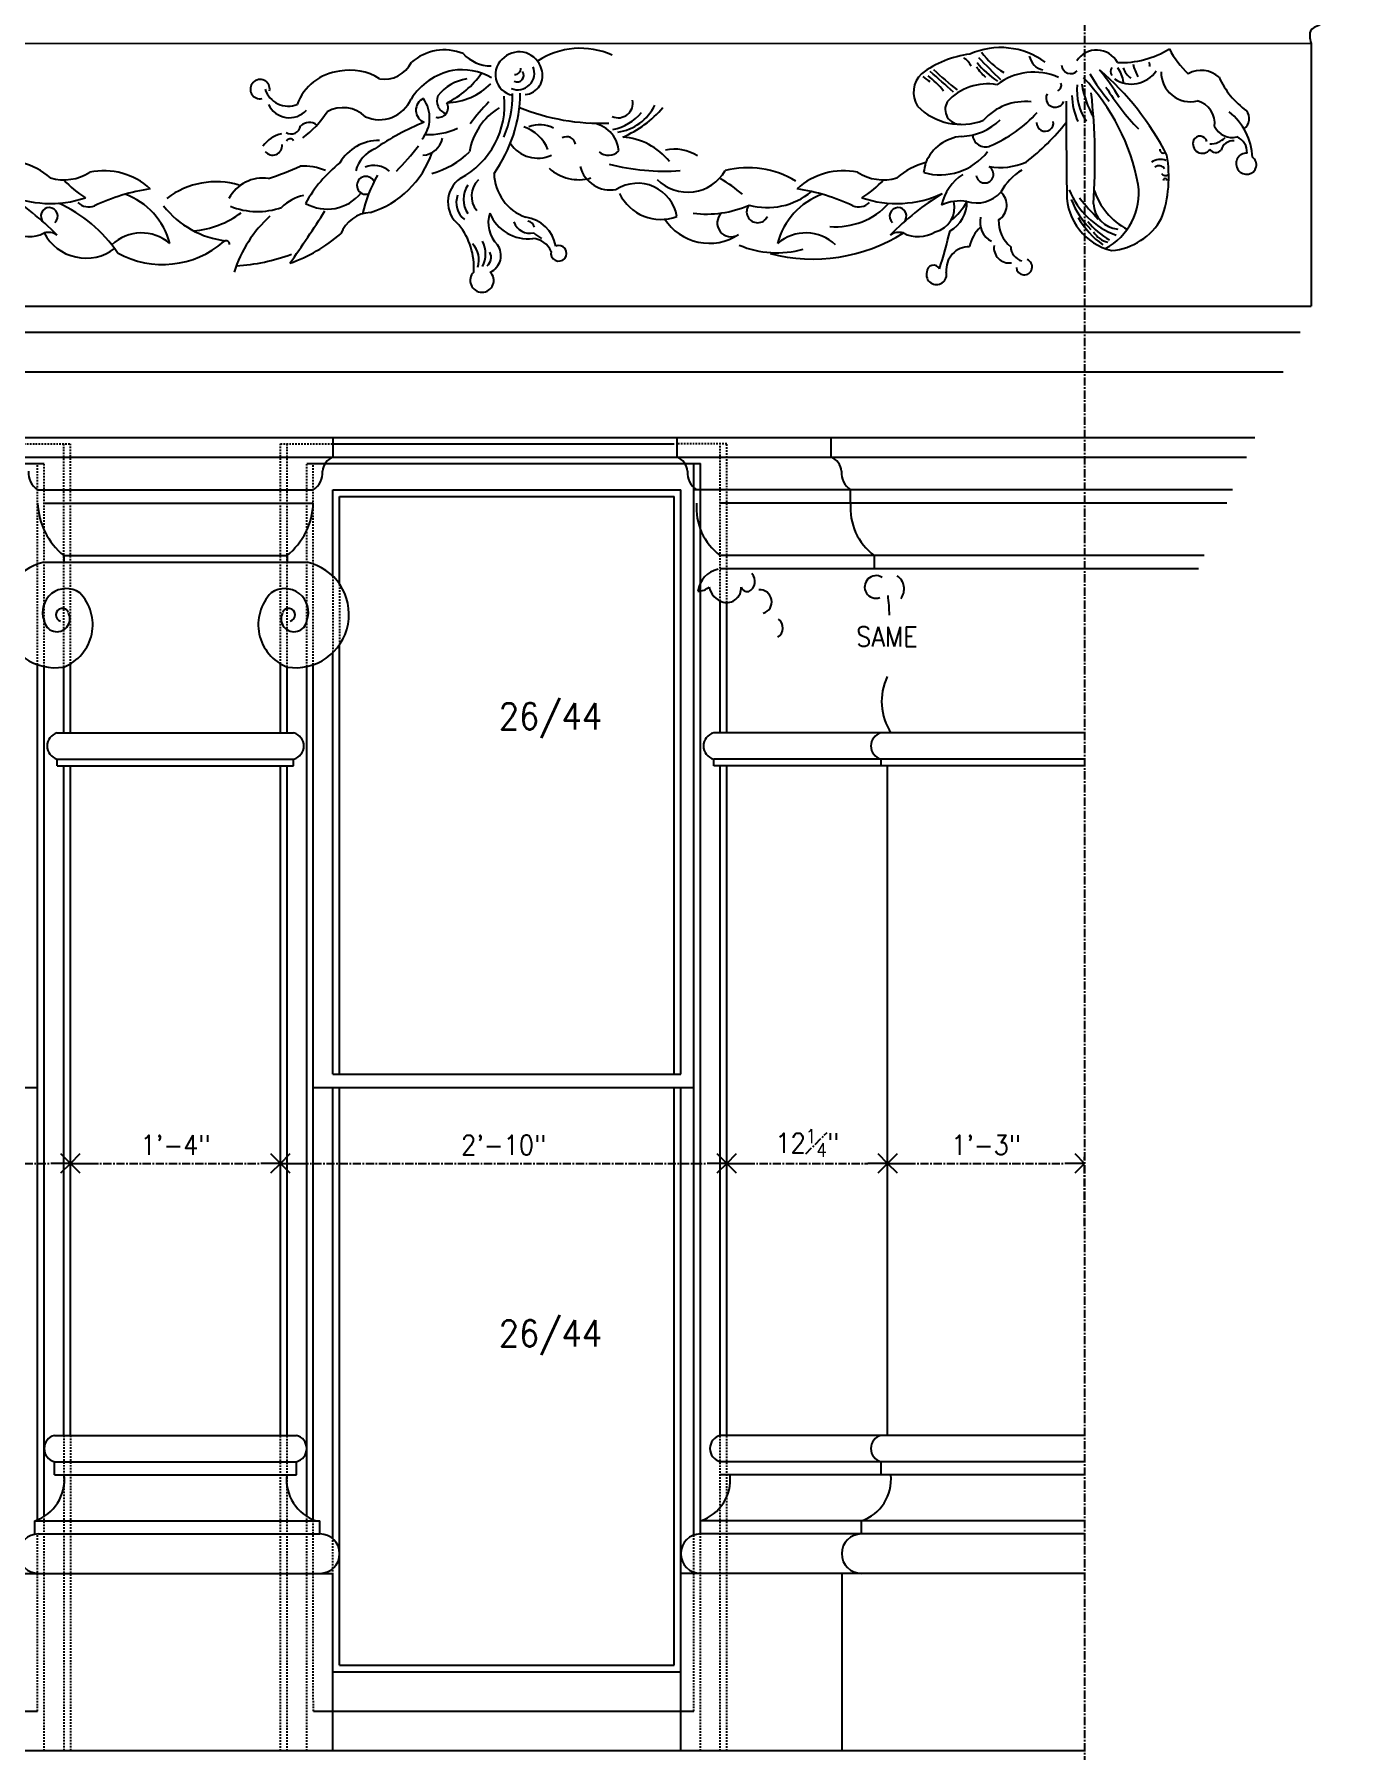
# Model space of a CAD drawing. Header units: inches. Extents: x 10 to 565, y 33 to 838.
# Drawn here: x 464.8 to 564.8, y 378.8 to 509.5 of the extents above; entities that cross this region are included whole.
import ezdxf

# ---------------------------------------------------------------- set-up
doc = ezdxf.new("R2010")
doc.units = ezdxf.units.IN
doc.header["$LTSCALE"] = 0.5
doc.header["$MEASUREMENT"] = 0
doc.linetypes.add('CENTER', pattern=[2, 1.25, -0.25, 0.25, -0.25])
doc.linetypes.add('HIDDEN', pattern=[0.375, 0.25, -0.125])
for name, color, linetype in [('A-ANNO-DIMS', 7, 'Continuous'), ('A-ANNO-NOTE', 7, 'Continuous'), ('A-ANNO-NOTE-FINE', 8, 'Continuous'), ('A-ANNO-SYMB', 7, 'Continuous'), ('A-ELEV', 2, 'Continuous'), ('A-ELEV-FNSH', 2, 'Continuous'), ('A-GLAZ-PRHT', 3, 'Continuous')]:
    doc.layers.add(name, color=color, linetype=linetype)
doc.styles.add('NOTE', font='romans.shx', dxfattribs={"width": 0.9})
doc.dimstyles.new('A5-16$0', dxfattribs={"dimscale": 16, "dimtxt": 0.09375, "dimasz": 0.09375, "dimexe": 0.03125, "dimexo": 0.03125, "dimgap": 0.03125, "dimtad": 1, "dimdec": 4, "dimzin": 3, "dimdsep": 46, "dimlunit": 4, "dimtxsty": 'NOTE', "dimblk1": 'OPEN90', "dimblk2": 'OPEN90', "dimsah": 1, "dimcen": 0.09375, "dimclrd": 256, "dimclre": 256, "dimclrt": 256, "dimaunit": 1, "dimadec": 3, "dimazin": 0, "dimtfac": 0.7, "dimtdec": 4, "dimtmove": 2, "dimatfit": 3, "dimldrblk": 'OPEN90', "dimfxl": 0, "dimfrac": 1, "dimtolj": 1, "dimtzin": 1, "dimlwd": -1, "dimlwe": -1, "dimarcsym": 0})

# ---------------------------------------------------------------- blocks, each defined once
blk = doc.blocks.new('_Open90')
at = {"color": 0, "lineweight": -2}
for p, q in [((0, 0), (-1, 0)), ((-0.5, 0.5), (0, 0)), ((0, 0), (-0.5, -0.5))]:
    blk.add_line(p, q, dxfattribs=at)
blk = doc.blocks.new('*D60')
at = {"layer": 'A-ANNO-DIMS', "linetype": 'CENTER'}
for p, q in [((431.6, 418.76), (431.6, 424.03)), ((433.1, 423.53), (466.1, 423.53)), ((467.6, 418.76), (467.6, 424.03))]:
    blk.add_line(p, q, dxfattribs=at)
at = {"layer": 'Defpoints', "color": 0, "linetype": 'CENTER'}
for p in [(467.6, 423.53), (431.6, 418.26), (467.6, 418.26)]:
    blk.add_point(p, dxfattribs=at)
at = {"layer": 'A-ANNO-DIMS', "linetype": 'CENTER', "xscale": 1.5, "yscale": 1.5, "zscale": 1.5, "rotation": 180}
blk.add_blockref('_Open90', (431.6, 423.53), dxfattribs=at)
at = {"layer": 'A-ANNO-DIMS', "linetype": 'CENTER', "xscale": 1.5, "yscale": 1.5, "zscale": 1.5}
blk.add_blockref('_Open90', (467.6, 423.53), dxfattribs=at)
at = {"layer": 'A-ANNO-DIMS', "linetype": 'CENTER', "insert": (449.6, 424.93), "char_height": 1.5, "attachment_point": 5, "style": 'NOTE'}
blk.add_mtext('\\A1;3\'-0"', dxfattribs=at)
blk = doc.blocks.new('*D61')
at = {"layer": 'A-ANNO-DIMS', "linetype": 'CENTER'}
for p, q in [((467.6, 418.76), (467.6, 424.03)), ((469.1, 423.53), (482.1, 423.53)), ((483.6, 418.76), (483.6, 424.03))]:
    blk.add_line(p, q, dxfattribs=at)
at = {"layer": 'Defpoints', "color": 0, "linetype": 'CENTER'}
for p in [(483.6, 423.53), (467.6, 418.26), (483.6, 418.26)]:
    blk.add_point(p, dxfattribs=at)
at = {"layer": 'A-ANNO-DIMS', "linetype": 'CENTER', "xscale": 1.5, "yscale": 1.5, "zscale": 1.5, "rotation": 180}
blk.add_blockref('_Open90', (467.6, 423.53), dxfattribs=at)
at = {"layer": 'A-ANNO-DIMS', "linetype": 'CENTER', "xscale": 1.5, "yscale": 1.5, "zscale": 1.5}
blk.add_blockref('_Open90', (483.6, 423.53), dxfattribs=at)
at = {"layer": 'A-ANNO-DIMS', "linetype": 'CENTER', "insert": (475.6, 424.93), "char_height": 1.5, "attachment_point": 5, "style": 'NOTE'}
blk.add_mtext('\\A1;1\'-4"', dxfattribs=at)
blk = doc.blocks.new('*D62')
at = {"layer": 'A-ANNO-DIMS', "linetype": 'CENTER'}
for p, q in [((483.6, 418.76), (483.6, 424.03)), ((485.1, 423.53), (516.1, 423.53)), ((517.6, 418.76), (517.6, 424.03))]:
    blk.add_line(p, q, dxfattribs=at)
at = {"layer": 'Defpoints', "color": 0, "linetype": 'CENTER'}
for p in [(517.6, 423.53), (483.6, 418.26), (517.6, 418.26)]:
    blk.add_point(p, dxfattribs=at)
at = {"layer": 'A-ANNO-DIMS', "linetype": 'CENTER', "xscale": 1.5, "yscale": 1.5, "zscale": 1.5, "rotation": 180}
blk.add_blockref('_Open90', (483.6, 423.53), dxfattribs=at)
at = {"layer": 'A-ANNO-DIMS', "linetype": 'CENTER', "xscale": 1.5, "yscale": 1.5, "zscale": 1.5}
blk.add_blockref('_Open90', (517.6, 423.53), dxfattribs=at)
at = {"layer": 'A-ANNO-DIMS', "linetype": 'CENTER', "insert": (500.6, 424.93), "char_height": 1.5, "attachment_point": 5, "style": 'NOTE'}
blk.add_mtext('\\A1;2\'-10"', dxfattribs=at)
blk = doc.blocks.new('*D63')
at = {"layer": 'A-ANNO-DIMS', "linetype": 'CENTER'}
for p, q in [((529.85, 418.76), (529.85, 424.03)), ((531.35, 423.53), (543.35, 423.53)), ((544.85, 418.76), (544.85, 424.03))]:
    blk.add_line(p, q, dxfattribs=at)
at = {"layer": 'Defpoints', "color": 0, "linetype": 'CENTER'}
for p in [(544.85, 423.53), (529.85, 418.26), (544.85, 418.26)]:
    blk.add_point(p, dxfattribs=at)
at = {"layer": 'A-ANNO-DIMS', "linetype": 'CENTER', "xscale": 1.5, "yscale": 1.5, "zscale": 1.5, "rotation": 180}
blk.add_blockref('_Open90', (529.85, 423.53), dxfattribs=at)
at = {"layer": 'A-ANNO-DIMS', "linetype": 'CENTER', "xscale": 1.5, "yscale": 1.5, "zscale": 1.5}
blk.add_blockref('_Open90', (544.85, 423.53), dxfattribs=at)
at = {"layer": 'A-ANNO-DIMS', "linetype": 'CENTER', "insert": (537.35, 424.93), "char_height": 1.5, "attachment_point": 5, "style": 'NOTE'}
blk.add_mtext('\\A1;1\'-3"', dxfattribs=at)
blk = doc.blocks.new('*D95')
at = {"layer": 'A-ANNO-DIMS', "linetype": 'CENTER'}
for p, q in [((517.6, 418.76), (517.6, 424.03)), ((519.1, 423.53), (528.35, 423.53)), ((529.85, 419.26), (529.85, 424.03))]:
    blk.add_line(p, q, dxfattribs=at)
at = {"layer": 'Defpoints', "color": 0, "linetype": 'CENTER'}
for p in [(529.85, 423.53), (517.6, 418.26), (529.85, 418.76)]:
    blk.add_point(p, dxfattribs=at)
at = {"layer": 'A-ANNO-DIMS', "linetype": 'CENTER', "xscale": 1.5, "yscale": 1.5, "zscale": 1.5, "rotation": 180}
blk.add_blockref('_Open90', (517.6, 423.53), dxfattribs=at)
at = {"layer": 'A-ANNO-DIMS', "linetype": 'CENTER', "xscale": 1.5, "yscale": 1.5, "zscale": 1.5}
blk.add_blockref('_Open90', (529.85, 423.53), dxfattribs=at)
at = {"layer": 'A-ANNO-DIMS', "linetype": 'CENTER', "insert": (523.73, 425.08), "char_height": 1.5, "attachment_point": 5, "style": 'NOTE'}
blk.add_mtext('\\A1;\\A1;12{\\H0.7x;\\S1#4;}"', dxfattribs=at)

msp = doc.modelspace()

# ---------------------------------------------------------------- linework, layer by layer
at = {"layer": 'A-ANNO-NOTE-FINE', "linetype": 'CENTER'}
msp.add_line((544.85043, 570.38376), (544.85043, 37.57692), dxfattribs=at)
at = {"layer": 'A-ANNO-SYMB'}
msp.add_line((562.10601, 508.81635), (562.10601, 488.81194), dxfattribs=at)
msp.add_open_spline([(564.82103, 516.47645), (563.80254, 516.40072), (562.34561, 516.57334), (561.12658, 514.50964), (563.31765, 513.73852), (563.71986, 511.83702), (563.21802, 510.27001), (561.85928, 509.94429), (562.02117, 509.20421), (562.10601, 508.81635)], degree=3, knots=[3.525752006, 3.525752006, 3.525752006, 3.525752006, 6.464583847, 7.436971162, 9.375001356, 11.38273165, 12.880323194, 13.798113225, 14.80877586, 14.80877586, 14.80877586, 14.80877586], dxfattribs=at)
at = {"layer": 'A-ELEV'}
for p, q in [((333.18405, 508.82499), (562.10601, 508.81635)), ((326.66897, 488.81194), (562.12552, 488.81194)), ((328.16897, 486.81194), (561.26663, 486.81194)), ((330.66897, 483.81194), (559.97829, 483.81194)), ((334.66897, 478.81194), (557.83105, 478.81194)), ((487.60043, 478.81194), (487.60043, 477.31194)), ((513.80043, 478.81194), (513.80043, 477.31194)), ((525.53188, 478.81194), (525.53188, 477.31194)), ((334.66897, 477.31194), (557.18688, 477.31194)), ((487.60043, 478.31194), (513.60043, 478.31194)), ((433.60043, 476.81194), (465.60043, 476.81194)), ((485.60043, 476.81194), (515.60043, 476.81194)), ((515.10043, 395.22616), (515.10043, 476.81194)), ((515.60043, 395.31194), (515.60043, 476.81194)), ((465.10043, 474.81194), (486.10043, 474.81194)), ((556.11327, 474.81194), (515.10043, 474.81194)), ((527.03188, 473.81194), (527.03188, 474.81194)), ((465.60043, 473.81194), (486.10043, 473.81194)), ((555.68382, 473.81194), (517.10043, 473.81194)), ((465.60043, 469.31194), (485.60043, 469.31194)), ((467.10043, 469.81194), (484.10043, 469.81194)), ((467.10043, 469.81194), (467.10043, 469.31194)), ((484.10043, 469.81194), (484.10043, 469.31194)), ((553.96603, 469.81194), (517.10043, 469.81194)), ((528.83188, 469.81194), (528.83188, 468.81194)), ((553.53659, 468.81194), (517.10043, 468.81194)), ((517.10043, 456.31194), (517.10043, 466.34815)), ((517.60043, 456.31194), (517.60043, 466.23383)), ((465.10043, 396.31194), (465.10043, 461.49791)), ((465.60043, 396.65538), (465.60043, 461.35861)), ((467.60043, 456.31194), (467.60043, 461.57113)), ((483.60043, 456.31194), (483.60043, 461.57113)), ((485.60043, 396.65538), (485.60043, 461.35861)), ((486.10043, 396.39461), (486.10043, 461.49791)), ((467.10043, 456.31194), (467.10043, 461.32675)), ((484.10043, 456.31194), (484.10043, 461.32675)), ((466.60043, 456.31194), (484.60043, 456.31194)), ((544.85043, 456.31194), (516.60043, 456.31194)), ((466.60043, 453.81194), (466.60043, 454.31194)), ((466.60043, 454.31194), (484.60043, 454.31194)), ((466.60043, 453.81194), (484.60043, 453.81194)), ((467.10043, 402.81194), (467.10043, 453.81194)), ((467.60043, 402.81194), (467.60043, 453.81194)), ((483.60043, 402.81194), (483.60043, 453.81194)), ((484.10043, 402.81194), (484.10043, 453.81194)), ((484.60043, 453.81194), (484.60043, 454.31194)), ((544.85043, 454.31194), (516.60043, 454.31194)), ((516.60623, 453.81194), (516.60623, 454.31194)), ((544.85043, 453.81194), (516.60623, 453.81194)), ((517.10043, 402.81194), (517.10043, 453.81194)), ((517.60043, 402.81194), (517.60043, 453.81194)), ((529.35043, 453.81194), (529.35043, 454.31194)), ((529.85043, 402.81194), (529.85043, 453.81194)), ((434.10043, 429.31194), (465.10043, 429.31194)), ((486.10043, 429.31194), (515.10043, 429.31194)), ((466.3812, 402.81194), (484.81965, 402.81194)), ((544.85043, 402.81194), (517.10043, 402.81194)), ((466.3812, 399.81194), (466.3812, 400.81194)), ((466.3812, 400.81194), (484.81965, 400.81194)), ((484.81965, 399.81194), (484.81965, 400.81194)), ((544.85043, 400.81194), (517.10043, 400.81194)), ((529.35043, 399.81194), (529.35043, 400.81194)), ((466.3812, 399.81194), (484.81965, 399.81194)), ((544.85043, 399.81194), (517.10043, 399.81194)), ((464.8812, 396.31194), (486.60043, 396.31194)), ((464.8812, 395.28543), (464.8812, 396.31194)), ((486.60043, 395.31194), (486.60043, 396.31194)), ((544.85043, 396.31194), (515.60043, 396.31194)), ((527.85043, 395.31194), (527.85043, 396.31194)), ((465.16198, 395.31194), (486.60043, 395.31194)), ((544.85043, 395.31194), (515.60043, 395.31194)), ((463.60043, 392.31194), (487.60043, 392.31194)), ((487.60043, 378.81194), (487.60043, 392.31194)), ((514.10043, 378.81194), (514.10043, 392.31194)), ((544.85043, 392.31194), (514.10043, 392.31194)), ((526.35043, 392.31194), (526.35043, 378.81194)), ((434.10273, 381.81194), (465.10043, 381.81194)), ((486.10273, 381.81194), (515.10043, 381.81194)), ((228.47461, 378.81194), (544.85043, 378.81194))]:
    msp.add_line(p, q, dxfattribs=at)
at = {"layer": 'A-ELEV', "linetype": 'HIDDEN'}
for p, q in [((463.60043, 478.31194), (467.60043, 478.31194)), ((467.10043, 461.32675), (467.10043, 478.31194)), ((467.60043, 461.57113), (467.60043, 478.31194)), ((483.60043, 461.57113), (483.60043, 478.31194)), ((483.60043, 478.31194), (487.60043, 478.31194)), ((484.10043, 461.32675), (484.10043, 478.31194)), ((517.60043, 478.31194), (513.80043, 478.31194)), ((517.10043, 466.34815), (517.10043, 478.31188)), ((517.60043, 466.23383), (517.60043, 478.31194)), ((465.10043, 461.49791), (465.10043, 476.81194)), ((465.60043, 461.35861), (465.60043, 476.81194)), ((485.60043, 461.35861), (485.60043, 476.81194)), ((486.10043, 461.49791), (486.10043, 476.81194)), ((467.10043, 402.81194), (467.10043, 378.81194)), ((467.60043, 402.81194), (467.60043, 378.81194)), ((483.60043, 378.81194), (483.60043, 402.81194)), ((484.10273, 378.81194), (484.10273, 402.81194)), ((517.10043, 378.81194), (517.10043, 402.81194)), ((517.60043, 378.81194), (517.60043, 402.81194)), ((465.60043, 378.81194), (465.60043, 396.65538)), ((485.60043, 378.81194), (485.60043, 396.65538)), ((486.10273, 381.81194), (486.10043, 396.39461)), ((465.10043, 381.81194), (465.10043, 395.31068)), ((515.10043, 381.81194), (515.10043, 395.22616)), ((515.60043, 378.81194), (515.60043, 395.31194))]:
    msp.add_line(p, q, dxfattribs=at)
at = {"layer": 'A-ELEV'}
for centre, radius, start, end in [((488.03925, 476.15301), 1.23923, 110.7388655, 176.3819587), ((513.3616, 476.15301), 1.23923, 3.6180413, 69.2611345), ((525.09305, 476.15301), 1.23923, 3.6180413, 69.2611345), ((466.00873, 476.14452), 1.61269, 176.9187049, 235.7212537), ((485.19213, 476.14452), 1.61269, 304.2787463, 3.0812951), ((516.20873, 476.14452), 1.61269, 176.9187049, 235.7212537), ((527.94018, 476.14452), 1.61269, 176.9187049, 235.7212537), ((470.56077, 474.04212), 5.4652, 182.4137968, 230.7163056), ((480.64008, 474.04212), 5.4652, 309.2836944, 357.5862032), ((519.80085, 473.43213), 4.51642, 175.1759873, 233.2795033), ((531.5323, 473.43213), 4.51642, 175.1759873, 233.2795033), ((466.44664, 465.33742), 4.06361, 102.0193723, 279.2584166), ((484.75421, 465.33742), 4.06361, 260.7415834, 77.9806277), ((467.2741, 465.49492), 1.80141, 55.0484263, 200.7638381), ((465.83572, 464.54798), 3.46061, 291.4356882, 44.4503972), ((485.36513, 464.54798), 3.46061, 135.5496028, 248.5643118), ((483.92675, 465.49492), 1.80141, 339.2361619, 124.9515737), ((466.56789, 464.99855), 0.98849, 188.2748238, 26.1785653), ((466.98808, 465.29621), 0.50086, 21.2187294, 254.5508944), ((484.63296, 464.99855), 0.98849, 153.8214347, 351.7251762), ((484.21277, 465.29621), 0.50086, 285.4491056, 158.7812706), ((466.85043, 455.31194), 1.03078, 104.0362435, 255.9637565), ((484.35043, 455.31194), 1.03078, 284.0362435, 75.9637565), ((516.85043, 455.31194), 1.03078, 104.0362435, 255.9637565), ((529.60043, 455.31194), 1.03078, 104.0362435, 255.9637565), ((466.6312, 401.81194), 1.03078, 104.0362435, 255.9637565), ((484.56965, 401.81194), 1.03078, 284.0362435, 75.9637565), ((517.35043, 401.81194), 1.03078, 104.0362435, 255.9637565), ((529.60043, 401.81194), 1.03078, 104.0362435, 255.9637565), ((463.81836, 399.46254), 3.32504, 288.6416098, 6.0319473), ((487.38249, 399.46254), 3.32504, 173.9680527, 251.3583902), ((514.53759, 399.46254), 3.32504, 288.6416098, 6.0319473), ((526.78759, 399.46254), 3.32504, 288.6416098, 6.0319473), ((465.16198, 393.81194), 1.5, 90, 270), ((486.60043, 393.81194), 1.5, 270, 90), ((515.60043, 393.81194), 1.5, 90, 270), ((527.85043, 393.81194), 1.5, 90, 270)]:
    msp.add_arc(centre, radius, start, end, dxfattribs=at)
at = {"layer": 'A-ELEV-FNSH'}
for centre, radius, start, end in [((506.4422, 502.4895), 5.94765, 65.9567762, 123.2188859), ((538.46365, 502.75432), 5.73859, 53.8208254, 114.1239427), ((547.61509, 514.45923), 7.10977, 267.8789974, 301.4190645), ((557.35218, 511.46504), 6.76866, 207.0020709, 227.1628411), ((491.52934, 508.35226), 2.26511, 260.3346434, 334.523312), ((496.08473, 504.47868), 3.83517, 68.1656079, 130.8900954), ((499.66486, 510.02359), 2.92887, 222.663474, 269.7643866), ((501.57144, 506.44176), 1.60412, 125.4128332, 259.6712617), ((501.77793, 506.39883), 1.76459, 15.1916791, 130.0742056), ((537.09274, 500.28911), 7.764, 97.2106415, 126.8540063), ((534.89292, 506.48239), 1.44012, 23.9936414, 58.431753), ((541.49764, 511.05911), 6.07661, 217.3960783, 237.3006144), ((-272792.47621, -273080.27309), 386728.93887, 45.0267504813, 45.0271034167), ((541.69744, 511.51192), 5.7673, 215.6522817, 238.6436675), ((541.98494, 508.12468), 1.37037, 191.5755449, 257.3871662), ((543.79809, 507.20332), 0.69407, 183.9016644, 315.8606569), ((545.76996, 506.52205), 1.78757, 27.7485811, 147.8503234), ((553.00732, 508.35367), 4.59995, 194.1604475, 206.9873183), ((549.58412, 507.18493), 0.24814, 326.4962454, 47.7669935), ((482.04461, 505.32811), 0.73669, 350.5214135, 282.5212181), ((488.50405, 502.8538), 3.85377, 96.1082456, 160.0545949), ((488.92679, 502.65521), 4.11562, 57.3194119, 101.6745889), ((497.74634, 501.8495), 5.01124, 102.1427295, 147.0182772), ((498.42537, 502.52386), 3.65036, 99.9507715, 141.0021045), ((493.33281, 510.40075), 6.78169, 295.7848194, 325.3297917), ((497.39703, 502.28548), 4.51844, 59.5883074, 98.9736962), ((501.68542, 506.53456), 1.25702, 246.5415932, 23.4045632), ((501.62504, 506.3834), 0.50841, 244.6283628, 33.4895291), ((501.43771, 506.90606), 0.46414, 269.281127, 3.6027577), ((502.10713, 506.36632), 1.46015, 275.4783307, 19.8127086), ((533.7759, 505.07671), 1.95589, 133.2380866, 212.2293766), ((534.48803, 508.49645), 2.9521, 228.4517998, 241.3305103), ((528.73568, 500.89136), 6.88257, 38.5939526, 52.4393113), ((500.10057, 467.63346), 51.10883, 47.1521595, 49.7961156), ((555.0598, 529.81866), 31.61896, 226.6444112, 230.9460094), ((539.44465, 508.86812), 3.37972, 212.9896383, 230.875976), ((540.99773, 501.94268), 4.67346, 66.2927965, 127.2459058), ((542.63923, 505.61482), 0.44467, 292.4746904, 22.5285536), ((533.24352, 495.15706), 15.96359, 10.5197142, 43.7666332), ((558.5871, 514.35355), 15.47109, 210.5208313, 219.9651761), ((532.28851, 490.73067), 21.12103, 26.9162019, 49.5122552), ((532.64227, 495.71746), 17.34439, 31.1749944, 39.3885746), ((547.29246, 506.66712), 0.46166, 139.3637892, 220.6362108), ((548.41147, 508.01546), 2.2972, 236.2062391, 326.0669572), ((545.1352, 505.39971), 2.7297, 9.8220165, 34.5484571), ((549.45898, 507.58646), 1.79192, 200.8822065, 232.4375129), ((552.9351, 506.6129), 2.24555, 179.0248427, 283.0943504), ((553.73976, 504.72697), 2.03201, 47.7720253, 119.1476351), ((560.69724, 508.68421), 6.10602, 203.6824623, 234.9491646), ((484.19794, 505.90241), 1.86383, 197.946287, 291.5131283), ((491.13597, 505.62798), 2.626, 246.2461065, 336.4193614), ((494.89199, 503.72268), 0.97511, 114.4717184, 249.6229618), ((492.41148, 503.1294), 2.55046, 320.9244059, 35.4923929), ((496.51126, 504.4265), 1.00362, 156.8538538, 252.8395283), ((496.14496, 509.1861), 4.89376, 271.6140119, 315.2646786), ((494.33766, 504.13625), 6.33612, 297.7678742, 6.0423705), ((491.2579, 505.1097), 10.60465, 324.2627097, 359.5608538), ((493.43343, 504.85854), 7.85041, 336.1159712, 0.9495088), ((509.31977, 504.2744), 1.1275, 246.2363906, 11.0306509), ((537.44184, 501.65118), 4.07719, 79.7237138, 138.3814027), ((542.61857, 504.65495), 0.70161, 152.8187571, 336.9930927), ((549.54518, 505.14438), 5.67545, 182.9408892, 203.7324134), ((548.51459, 505.21919), 4.24011, 174.0682338, 213.519965), ((551.50286, 506.72508), 6.93047, 188.4235996, 210.4960098), ((499.28187, 499.94316), 46.36435, 355.8707428, 6.318126), ((562.02208, 514.98367), 18.21226, 211.4455256, 224.1383797), ((484.27228, 504.9133), 1.76084, 205.0260149, 317.6849523), ((481.11084, 507.40012), 7.13346, 305.8719975, 327.8300073), ((488.35888, 501.43689), 2.48019, 46.1146644, 119.1942153), ((495.61233, 503.93302), 0.7616, 256.3359484, 28.3165997), ((502.79132, 499.75953), 4.8591, 121.5040634, 170.5588873), ((506.71585, 496.78738), 10.46916, 133.7270819, 145.7471655), ((507.97594, 519.16012), 16.42914, 247.9098253, 272.2315661), ((508.00762, 506.25747), 4.11725, 282.9153555, 318.964736), ((508.79173, 505.7013), 3.67968, 277.9790315, 334.4772574), ((506.40021, 509.35448), 8.3421, 293.1300802, 319.427498), ((535.4418, 507.2931), 4.6529, 224.4693735, 291.4541729), ((535.37044, 503.78251), 1.13415, 149.4423293, 272.6664109), ((540.32787, 500.10494), 4.27851, 83.9450346, 138.0939688), ((533.68957, 510.39405), 10.19226, 292.9800805, 317.803168), ((1730.4031, 509.69552), 1186.97141, 180.25480533, 180.59477243), ((552.99645, 502.70544), 1.77752, 352.8303793, 75.4220972), ((552.95396, 499.93105), 4.68609, 2.5169133, 51.4580265), ((556.43583, 503.0932), 0.95941, 305.3488737, 38.1276747), ((484.20713, 499.61386), 2.37858, 102.690095, 144.6403281), ((484.42207, 502.63113), 0.71817, 237.0125097, 352.0813198), ((485.78925, 501.85165), 0.94513, 51.4027968, 133.9415661), ((502.01947, 484.41305), 19.85327, 112.0929491, 124.4635971), ((494.89712, 507.08488), 5.21329, 267.1066228, 294.9518976), ((501.22426, 499.62722), 2.96138, 22.0525711, 72.2434127), ((503.3698, 500.36059), 2.25255, 62.5704933, 112.108485), ((507.11195, 500.49469), 2.25662, 3.2458362, 86.4135236), ((535.33851, 506.12555), 4.39604, 271.7823612, 314.5552312), ((537.28981, 501.90422), 0.9706, 181.2584915, 292.9800805), ((530.3126, 513.02735), 16.64974, 307.2645508, 322.1060019), ((541.84027, 502.76119), 0.64042, 176.9915508, 10.1544862), ((556.09785, 503.13964), 1.48998, 206.1231882, 284.1084368), ((482.99497, 501.03096), 0.72615, 218.2599655, 6.743135), ((484.33902, 501.2347), 0.3069, 32.4595973, 154.2667932), ((491.12339, 497.93837), 3.48688, 89.7421612, 149.3826123), ((491.76701, 498.467), 2.51453, 112.9913158, 165.2106686), ((475.44643, 515.49859), 23.62252, 315.9584624, 322.1594699), ((494.36168, 501.90358), 1.60712, 273.3591303, 348.6056999), ((493.48396, 505.1181), 6.4175, 284.8813076, 314.700546), ((503.18833, 502.54576), 2.47232, 213.009313, 295.2985562), ((505.40371, 501.02749), 0.67825, 8.9788071, 119.9432241), ((508.58323, 501.37038), 1.08188, 228.5016459, 316.2657427), ((509.28987, 496.62637), 5.07139, 38.907035, 85.620285), ((513.6109, 497.50673), 3.25148, 57.4725953, 102.1950664), ((533.84436, 503.39788), 4.59553, 254.270038, 322.0937199), ((535.77792, 498.46903), 3.27661, 95.3003289, 157.3116658), ((550.83911, 500.71045), 0.2447, 168.7801908, 306.3260557), ((553.82288, 501.1637), 0.71521, 157.2187731, 324.207042), ((553.65006, 501.20954), 0.53869, 14.7282779, 154.5956465), ((554.406, 502.77951), 1.62134, 269.6384272, 315.1559985), ((554.85381, 501.03885), 0.53789, 213.0619473, 317.1279412), ((556.20613, 500.40276), 0.99546, 87.3896741, 164.2546072), ((555.97155, 500.53244), 1.26105, 356.7309566, 67.1591496), ((462.52126, 494.50086), 5.40529, 48.8020026, 75.4538119), ((477.28179, 516.21169), 18.48539, 287.0039378, 295.0350247), ((485.34528, 495.09906), 4.37061, 67.2187155, 93.1607585), ((494.47818, 491.67654), 10.24685, 128.3340821, 151.0876865), ((490.70596, 497.65784), 1.86212, 49.6370916, 110.8160869), ((488.32034, 502.82686), 7.21118, 287.204438, 341.1827874), ((506.31662, 501.77504), 3.34185, 227.467797, 286.0751849), ((508.73973, 500.03578), 2.38579, 194.5301399, 280.576306), ((512.86205, 515.92496), 16.84147, 255.4400703, 274.0379581), ((519.21635, 492.35646), 6.98745, 58.5015125, 104.3698745), ((534.11246, 494.50086), 5.40529, 104.5461881, 131.1979974), ((527.38207, 500.44527), 5.41981, 344.2537391, 352.4471401), ((537.25052, 498.84849), 0.66599, 188.0376053, 60.2714002), ((538.40528, 504.28214), 4.92483, 260.3623354, 293.8162678), ((550.64702, 498.74712), 1.2299, 69.8069704, 124.42986), ((550.53729, 499.01412), 0.4859, 32.0639664, 131.6908413), ((541.89767, 498.63977), 9.37061, 340.3875672, 10.1547547), ((557.20293, 499.6547), 0.8063, 88.0377427, 280.6569945), ((557.2582, 499.55197), 0.69602, 277.7484796, 57.1713041), ((467.09847, 502.08747), 3.66345, 253.8833316, 302.554827), ((472.40173, 503.1398), 7.0967, 221.6442814, 238.9916548), ((470.15459, 493.90635), 5.20753, 47.4180366, 102.0233873), ((478.68576, 492.13472), 6.1406, 73.2367074, 127.4221266), ((482.28966, 495.58224), 2.97886, 82.3227261, 151.3284373), ((490.10755, 498.00081), 0.68349, 24.6854645, 287.4947319), ((500.00339, 493.61353), 10.3854, 150.2287919, 167.6103405), ((498.56826, 496.72414), 2.21255, 125.3040617, 231.568662), ((499.44384, 496.9373), 1.90812, 145.6102403, 214.3897597), ((499.92347, 497.18697), 1.76459, 135.0664322, 218.6549382), ((503.52164, 499.01022), 3.65712, 181.4788062, 250.1672236), ((510.80376, 495.12561), 3.03695, 9.597038, 122.3743836), ((514.626, 500.78305), 3.30243, 225.2159057, 329.8689314), ((511.92254, 489.41374), 10.47363, 49.0327797, 60.2284915), ((526.47913, 493.90635), 5.20753, 77.9766127, 132.5819634), ((529.53524, 502.08747), 3.66345, 237.445173, 286.1166684), ((524.23199, 503.1398), 7.0967, 301.0083452, 318.3557186), ((537.71491, 495.63158), 3.85759, 123.8027448, 167.1722719), ((542.56896, 495.18491), 4.70032, 122.1632089, 150.6472704), ((544.2826, 497.38716), 4.70624, 296.9008236, 8.362184), ((551.02667, 499.17989), 0.42387, 220.4436325, 301.2483191), ((550.98407, 498.37455), 0.14047, 355.2723405, 184.7276595), ((466.0912, 504.88985), 8.27018, 245.2224708, 288.7222786), ((451.22966, 479.06298), 21.57333, 44.6184041, 58.1145015), ((462.29798, 486.82708), 10.75134, 34.1918692, 65.8996298), ((468.99182, 497.53279), 1.17193, 225.4530797, 291.9476811), ((476.06235, 482.3021), 15.6216, 98.7785935, 115.1236512), ((469.94957, 492.25834), 5.37641, 14.1760224, 70.3007145), ((485.99777, 494.07078), 3.2263, 101.3187017, 135.7048028), ((487.15749, 499.53564), 3.34043, 240.4194226, 320.7456981), ((498.60262, 496.67686), 1.60909, 159.4029179, 231.9840764), ((512.57015, 498.90087), 3.49202, 205.8441886, 290.590073), ((520.69441, 501.52734), 5.21395, 254.4079054, 309.9890083), ((526.68414, 492.25834), 5.37641, 109.6992855, 165.8239776), ((520.57137, 482.3021), 15.6216, 64.8763488, 81.2214065), ((525.90116, 500.31091), 5.4611, 265.1838032, 317.7811823), ((527.6419, 497.53279), 1.17193, 248.0523189, 314.5469203), ((530.54251, 504.88985), 8.27018, 251.2777214, 294.7775292), ((545.40405, 479.06298), 21.57333, 121.8854985, 135.3815959), ((533.01311, 496.33968), 1.94066, 283.9574281, 13.2257934), ((535.36836, 493.61809), 3.19972, 80.5097943, 116.2412052), ((533.31524, 496.7729), 2.58068, 300.0030022, 0.0248021), ((531.91045, 498.92327), 4.5286, 307.692452, 331.6508212), ((536.6337, 499.11442), 2.45393, 252.5034436, 318.5170253), ((537.59199, 496.48823), 1.33265, 302.5248342, 48.6694814), ((547.97048, 497.38484), 4.47484, 180.1375443, 256.3552198), ((549.27758, 499.86676), 6.00687, 201.4321512, 250.3318788), ((549.73295, 499.15141), 6.2979, 200.7500725, 225.6563384), ((564.55835, 513.31378), 25.84869, 219.0118976, 223.7651912), ((550.56033, 499.29801), 5.25424, 198.0438108, 242.2118256), ((465.98684, 495.66697), 0.64152, 311.1694711, 225.6730267), ((480.20464, 500.70821), 6.95991, 217.7296237, 263.7579061), ((476.45994, 501.35695), 6.8349, 274.3429679, 307.3168947), ((481.85997, 501.46968), 5.46103, 247.6981898, 289.5627479), ((489.21875, 488.54024), 9.58247, 132.055879, 162.6304942), ((408.08345, 546.02974), 93.39489, 324.7054513, 327.6566235), ((490.56191, 493.39828), 2.54239, 92.4487382, 159.1754063), ((501.83936, 495.16715), 2.40728, 162.4825939, 224.5332673), ((502.44094, 497.06199), 3.12465, 201.9949579, 277.1209988), ((501.94823, 492.93384), 2.65708, 9.7181732, 82.808366), ((516.25739, 497.63037), 4.03833, 212.7661497, 303.4141278), ((516.06911, 503.68642), 7.8716, 262.5393849, 294.1769047), ((517.90909, 495.12678), 1.03899, 132.0398264, 303.4141469), ((519.94252, 495.98648), 0.8313, 141.3863221, 334.7532436), ((530.64688, 495.66697), 0.64152, 314.3269733, 228.8305289), ((538.49583, 495.1805), 1.60964, 165.6379004, 243.3864675), ((540.83042, 495.28074), 2.52331, 178.0955338, 230.5293394), ((550.03166, 498.77056), 6.51163, 209.5767736, 234.3979268), ((547.58304, 496.71776), 2.06029, 183.1482906, 264.3227627), ((546.50011, 497.86046), 4.84197, 274.9137832, 330.7485724), ((464.4421, 496.59159), 2.49448, 238.8703023, 297.2829563), ((465.91286, 493.20852), 1.21116, 56.2602335, 105.6795651), ((468.78568, 496.09815), 3.63477, 208.3060539, 306.8378272), ((473.00668, 491.08778), 3.29134, 49.0862345, 133.4125634), ((480.16819, 503.7287), 12.37496, 289.5620384, 310.3815348), ((493.19997, 491.76543), 5.13304, 355.9279134, 38.9306868), ((502.61494, 495.66457), 1.31458, 199.9458773, 282.1977493), ((502.36858, 494.70496), 0.58351, 10.0248731, 82.9664352), ((504.4315, 495.943), 2.19361, 225.4529498, 244.4114654), ((524.16378, 505.32317), 12.93313, 255.3554319, 302.1614933), ((523.62703, 491.08778), 3.29134, 46.5874366, 130.9137655), ((530.72085, 493.20852), 1.21116, 74.3204349, 123.7397665), ((532.19161, 496.59159), 2.49448, 242.7170437, 301.1296977), ((476.08323, 509.0664), 60.29886, 343.1993836, 346.0580118), ((538.50746, 492.94633), 2.44004, 130.2796408, 170.8850269), ((550.08992, 499.43982), 6.51827, 220.0935119, 239.1599124), ((547.05301, 495.39888), 1.78242, 211.9712319, 256.1350356), ((474.62358, 499.04424), 7.06514, 240.9325687, 311.2721169), ((479.44789, 493.51938), 0.27019, 354.9320576, 127.340536), ((479.48977, 506.00222), 14.13613, 273.0395124, 290.4883118), ((496.99428, 492.3476), 1.72712, 340.725887, 44.0960463), ((497.17467, 492.79128), 2.051, 331.4758524, 27.7792688), ((498.792, 492.51938), 0.8553, 311.0842006, 26.8135675), ((499.02518, 492.6571), 1.3716, 293.6738045, 36.8081699), ((502.69642, 492.31845), 1.64827, 23.0621233, 85.4110273), ((504.79634, 492.82915), 0.59879, 166.9727191, 112.5010191), ((521.43133, 500.35777), 7.48837, 247.3179348, 285.3533617), ((536.08146, 491.56348), 1.76948, 89.4569797, 185.2709011), ((539.10725, 493.25296), 1.1598, 171.9899317, 278.9522357), ((540.39333, 493.37061), 1.16754, 181.8520614, 253.6502429), ((498.94799, 490.75921), 0.89783, 134.3783642, 45.6216358), ((533.5732, 491.21218), 0.76976, 165.8065438, 14.1934373), ((533.34457, 491.40745), 0.51767, 26.3831028, 180.7220863), ((540.25791, 491.78942), 0.60288, 182.7932276, 69.0396692), ((517.34331, 466.85826), 1.95773, 102.1694651, 172.6051841), ((518.87111, 467.83964), 0.8709, 297.3597572, 43.6988869), ((528.96356, 467.42276), 0.86396, 57.9236129, 289.3843641), ((529.93811, 467.28072), 1.17304, 321.4989522, 57.4425698), ((515.44588, 468.27173), 1.16234, 267.8297755, 314.3198436), ((517.71905, 467.69639), 1.48339, 189.9474264, 254.4736169), ((517.59115, 467.33717), 1.10338, 255.8796674, 4.0814888), ((519.17305, 467.5585), 0.50206, 196.5248837, 281.2905972), ((520.11964, 466.29396), 0.90882, 285.8335761, 95.5250724), ((514.10239, 464.84117), 15.89741, 1.5227563, 7.0039457), ((521.0242, 464.30297), 0.84548, 302.4000036, 53.3538243), ((533.66458, 458.7174), 4.27359, 153.9902857, 214.25418)]:
    msp.add_arc(centre, radius, start, end, dxfattribs=at)
at = {"layer": 'A-GLAZ-PRHT'}
for p, q in [((487.60043, 468.21279), (487.60043, 474.81194)), ((487.60043, 474.81194), (514.10043, 474.81194)), ((514.10043, 430.31194), (514.10043, 474.81194)), ((488.10043, 467.61837), (488.10043, 474.31194)), ((488.10043, 474.31194), (513.60043, 474.31194)), ((513.60043, 430.31194), (513.60043, 474.31194)), ((488.10043, 430.31194), (488.10043, 463.02363)), ((487.60043, 430.31194), (487.60043, 462.42921)), ((487.60043, 430.31194), (514.10043, 430.31194)), ((487.60043, 394.92998), (487.60043, 429.31194)), ((487.60043, 429.31194), (514.10043, 429.31194)), ((488.10043, 385.31194), (488.10043, 429.31194)), ((513.60043, 385.31194), (513.60043, 429.31194)), ((514.10043, 384.81194), (514.10043, 429.31194)), ((487.60043, 384.81194), (514.10043, 384.81194)), ((488.10043, 385.31194), (513.60043, 385.31194))]:
    msp.add_line(p, q, dxfattribs=at)
at = {"layer": 'A-GLAZ-PRHT', "linetype": 'HIDDEN'}
for p, q in [((487.60043, 468.21279), (487.60043, 462.42921)), ((488.10043, 467.61837), (488.10043, 463.02363)), ((487.60043, 384.81194), (487.60043, 394.92998))]:
    msp.add_line(p, q, dxfattribs=at)

# ---------------------------------------------------------------- texts
at = {"layer": 'A-ANNO-NOTE', "style": 'NOTE', "width": 0.9}
msp.add_text('SAME', height=1.5, dxfattribs=at).set_placement((527.44828, 462.88107))
at = {"layer": 'A-ANNO-NOTE', "char_height": 2, "attachment_point": 1, "style": 'NOTE'}
for insert in [(500.23107, 458.58096), (500.23107, 411.58679)]:
    msp.add_mtext('26/44', dxfattribs=dict(at, insert=insert))

# ---------------------------------------------------------------- dimensions: what is measured, and where the dimension line sits
at = {"layer": 'A-ANNO-DIMS', "linetype": 'CENTER'}
dim = msp.add_linear_dim(base=(529.85043, 423.53319), p1=(517.60043, 418.25872), p2=(529.85043, 418.75872), text='\\A1;12{\\H0.7x;\\S1#4;}"', dimstyle='A5-16$0', dxfattribs=at)
dim.commit()
dim.dimension.update_dxf_attribs({"geometry": '*D95', "text_midpoint": (523.72543, 425.08319)})
for base, p1, p2, picture, middle in [((467.60043, 423.53319), (431.60043, 418.25872), (467.60043, 418.25872), '*D60', (449.60043, 424.92604)), ((483.60043, 423.53319), (467.60043, 418.25872), (483.60043, 418.25872), '*D61', (475.60043, 424.92604)), ((517.60043, 423.53319), (483.60043, 418.25872), (517.60043, 418.25872), '*D62', (500.60043, 424.92604)), ((544.85043, 423.53319), (529.85043, 418.25872), (544.85043, 418.25872), '*D63', (537.35043, 424.92604))]:
    dim = msp.add_linear_dim(base=base, p1=p1, p2=p2, dimstyle='A5-16$0', dxfattribs=at)
    dim.commit()
    dim.dimension.update_dxf_attribs({"geometry": picture, "text_midpoint": middle, "dimtype": 160})

doc.saveas('drawing.dxf')
